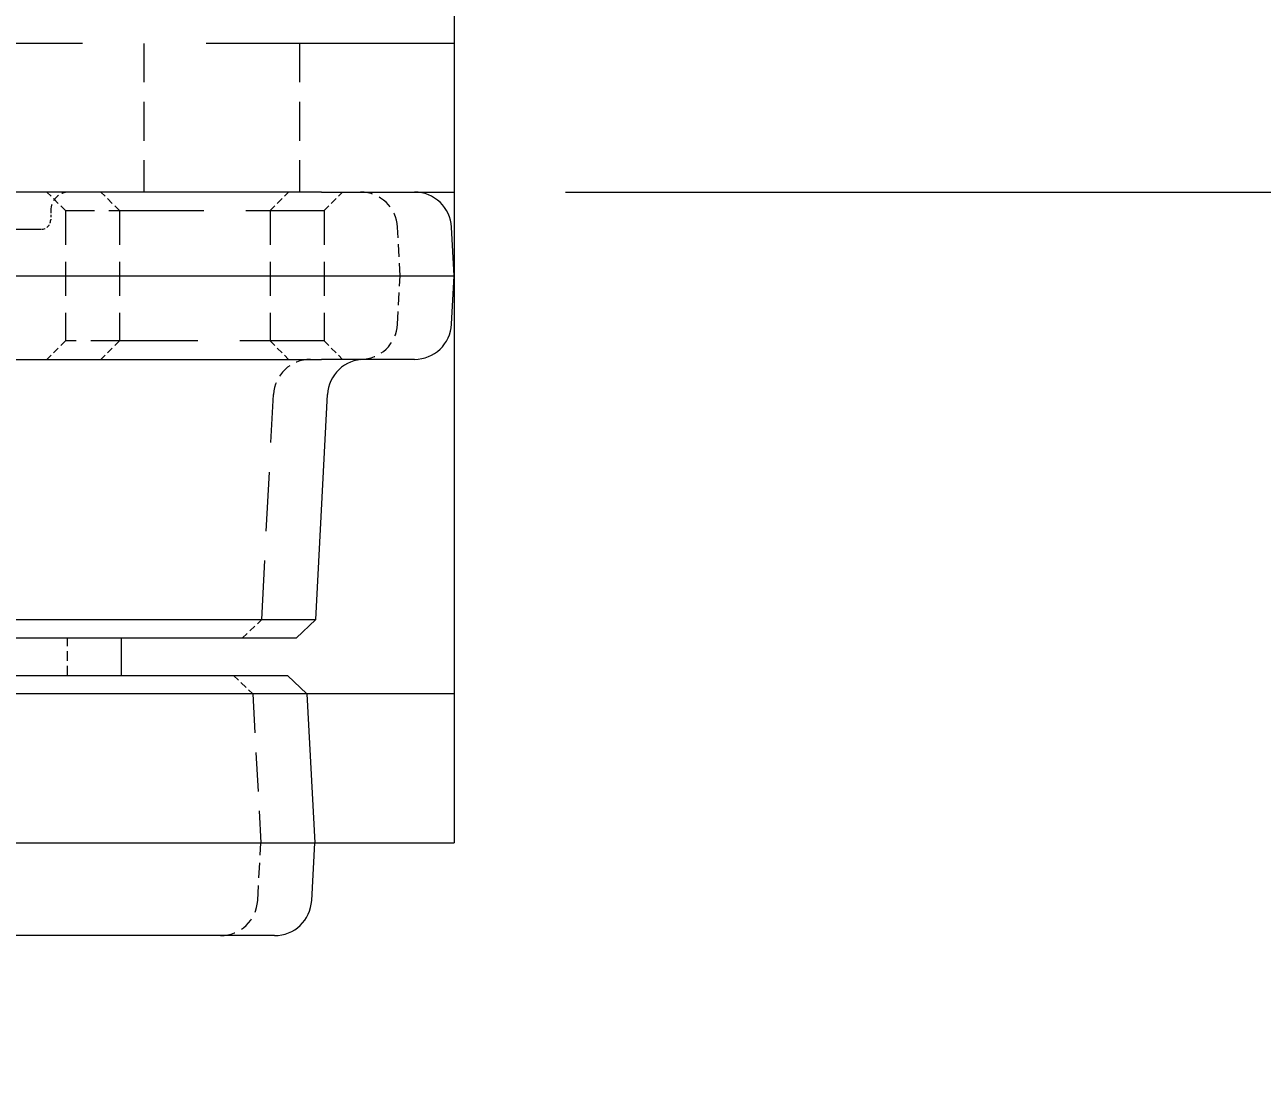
# Model space of a CAD drawing. Header units: millimetres. Extents: x 36 to 2484, y 36 to 1746.
# Drawn here: x 1536.1 to 1602.6, y 569.1 to 626.4 of the extents above; entities that cross this region are included whole.
import ezdxf

# ---------------------------------------------------------------- set-up
doc = ezdxf.new("R2010")
doc.units = ezdxf.units.MM
doc.header["$LTSCALE"] = 6
doc.linetypes.add('HIDDEN', pattern=[9.525, 6.35, -3.175])
doc.layers.add('가는실선_A4', color=7, linetype='Continuous', lineweight=5)
doc.layers.add('굵은실선_A3', color=7, linetype='Continuous', lineweight=18)
doc.layers.add('가는파선_A3', color=7, linetype='HIDDEN', lineweight=13, true_color=0x008000)
doc.styles.add('치수문자_A3(2.5)', font='')
doc.styles.get('치수문자_A3(2.5)').set_extended_font_data('GulimChe')
doc.dimstyles.new('치수_A3(2.5)', dxfattribs={"dimscale": 6, "dimtxt": 2.5, "dimasz": 2.5, "dimexe": 1.5, "dimexo": 1, "dimgap": 0.5, "dimtad": 1, "dimtoh": 1, "dimdec": 1, "dimrnd": 1e-08, "dimdsep": 46, "dimtxsty": '치수문자_A3(2.5)', "dimcen": 0.09, "dimdle": 10, "dimclrd": 8, "dimclre": 8, "dimclrt": 7, "dimadec": 1, "dimazin": 2, "dimtfac": 0.8, "dimtmove": 0, "dimatfit": 3, "dimfxl": 1, "dimtolj": 1, "dimtzin": 0, "dimlwd": -1, "dimlwe": -1, "dimarcsym": 0})

# ---------------------------------------------------------------- blocks, each defined once
blk = doc.blocks.new('*D23')
at = {"layer": 'Defpoints', "color": 0, "transparency": 16777216}
for p in [(1559.168, 617.429), (1623.78, 617.429), (1518.763, 417.429)]:
    blk.add_point(p, dxfattribs=at)
at = {"layer": '가는실선_A4', "color": 8, "transparency": 16777216}
for p, q in [((1565.168, 617.429), (1632.78, 617.429)), ((1623.78, 432.429), (1623.78, 602.429)), ((1524.763, 417.429), (1632.78, 417.429))]:
    blk.add_line(p, q, dxfattribs=at)
for points in [[(1621.28, 602.429), (1626.28, 602.429), (1623.78, 617.429)], [(1621.28, 432.429), (1626.28, 432.429), (1623.78, 417.429)]]:
    blk.add_solid(points, dxfattribs=at)
at = {"layer": '가는실선_A4', "color": 7, "transparency": 16777216, "insert": (1613.11, 517.429), "char_height": 15, "attachment_point": 5, "rotation": 90, "style": '치수문자_A3(2.5)'}
blk.add_mtext('\\A1;200', dxfattribs=at)
blk = doc.blocks.new('*D24')
at = {"layer": 'Defpoints', "color": 0, "transparency": 16777216}
for p in [(1559.168, 667.429), (1623.78, 667.429), (1559.168, 617.429)]:
    blk.add_point(p, dxfattribs=at)
at = {"layer": '가는실선_A4', "color": 8, "transparency": 16777216}
for p, q in [((1565.168, 667.429), (1632.78, 667.429)), ((1623.78, 632.429), (1623.78, 652.429)), ((1565.168, 617.429), (1632.78, 617.429))]:
    blk.add_line(p, q, dxfattribs=at)
for points in [[(1621.28, 652.429), (1626.28, 652.429), (1623.78, 667.429)], [(1621.28, 632.429), (1626.28, 632.429), (1623.78, 617.429)]]:
    blk.add_solid(points, dxfattribs=at)
at = {"layer": '가는실선_A4', "color": 7, "transparency": 16777216, "insert": (1613.11, 642.429), "char_height": 15, "attachment_point": 5, "rotation": 90, "style": '치수문자_A3(2.5)'}
blk.add_mtext('\\A1;50', dxfattribs=at)

msp = doc.modelspace()

# ---------------------------------------------------------------- linework, layer by layer
at = {"layer": '가는파선_A3', "ltscale": 0.349956}
for p, q in [((1559.168, 625.429), (1359.168, 625.429)), ((1559.168, 590.429), (1359.168, 590.429))]:
    msp.add_line(p, q, dxfattribs=at)
at = {"layer": '가는파선_A3', "ltscale": 0.055011}
for p, q in [((1542.48, 625.429), (1542.48, 617.429)), ((1550.856, 625.429), (1550.856, 617.429))]:
    msp.add_line(p, q, dxfattribs=at)
at = {"layer": '가는파선_A3', "ltscale": 0.009642}
for p, q in [((1538.263, 616.429), (1537.263, 617.429)), ((1541.168, 616.429), (1540.168, 617.429)), ((1549.263, 616.429), (1550.263, 617.429)), ((1552.168, 616.429), (1553.168, 617.429)), ((1538.263, 609.429), (1537.263, 608.429)), ((1541.168, 609.429), (1540.168, 608.429)), ((1549.263, 609.429), (1550.263, 608.429)), ((1552.168, 609.429), (1553.168, 608.429))]:
    msp.add_line(p, q, dxfattribs=at)
at = {"layer": '가는파선_A3', "ltscale": 0.003344}
msp.add_line((1537.463, 616.429), (1537.463, 615.929), dxfattribs=at)
at = {"layer": '가는파선_A3', "ltscale": 0.040798}
for p, q in [((1538.263, 616.429), (1541.168, 616.429)), ((1541.168, 609.429), (1538.263, 609.429))]:
    msp.add_line(p, q, dxfattribs=at)
at = {"layer": '가는파선_A3', "ltscale": 0.048122}
for p, q in [((1538.263, 616.429), (1538.263, 609.429)), ((1541.168, 616.429), (1541.168, 609.429)), ((1549.263, 616.429), (1549.263, 609.429)), ((1552.168, 616.429), (1552.168, 609.429))]:
    msp.add_line(p, q, dxfattribs=at)
at = {"layer": '가는파선_A3', "ltscale": 0.118932}
for p, q in [((1541.168, 616.429), (1552.168, 616.429)), ((1552.168, 609.429), (1541.168, 609.429))]:
    msp.add_line(p, q, dxfattribs=at)
at = {"layer": '가는파선_A3', "ltscale": 0.345146}
msp.add_line((1436.777, 615.429), (1536.559, 615.429), dxfattribs=at)
at = {"layer": '가는파선_A3', "ltscale": 0.009824}
msp.add_line((1536.559, 615.429), (1536.963, 615.429), dxfattribs=at)
at = {"layer": '가는파선_A3', "ltscale": 0.017893}
for p, q in [((1556.263, 612.929), (1556.127, 615.534)), ((1556.127, 610.324), (1556.263, 612.929))]:
    msp.add_line(p, q, dxfattribs=at)
at = {"layer": '가는파선_A3', "ltscale": 0.083412}
msp.add_line((1548.815, 594.428), (1549.45, 606.534), dxfattribs=at)
at = {"layer": '가는파선_A3', "ltscale": 0.009894}
for p, q in [((1547.763, 593.429), (1548.815, 594.428)), ((1547.291, 591.429), (1548.344, 590.43))]:
    msp.add_line(p, q, dxfattribs=at)
at = {"layer": '가는파선_A3', "ltscale": 0.013678}
msp.add_line((1538.363, 591.429), (1538.363, 593.429), dxfattribs=at)
at = {"layer": '가는파선_A3', "ltscale": 0.055096}
msp.add_line((1548.344, 590.43), (1548.763, 582.429), dxfattribs=at)
at = {"layer": '가는파선_A3', "ltscale": 0.021317}
msp.add_line((1548.6, 579.324), (1548.763, 582.429), dxfattribs=at)
at = {"layer": '가는파선_A3', "ltscale": 0.010721}
msp.add_arc((1538.463, 616.429), 1, 90, 180, dxfattribs=at)
at = {"layer": '가는파선_A3', "ltscale": 0.020821}
for centre, start, end in [((1554.129, 615.429), 3, 90), ((1554.129, 610.429), 270, 357), ((1551.447, 606.429), 90, 177), ((1546.603, 579.429), 270, 357)]:
    msp.add_arc(centre, 2, start, end, dxfattribs=at)
at = {"layer": '가는파선_A3', "ltscale": 0.005311}
msp.add_arc((1536.963, 615.929), 0.5, 270, 0, dxfattribs=at)
at = {"layer": '굵은실선_A3'}
for p, q in [((1559.168, 628.429), (1559.168, 617.429)), ((1552.041, 617.429), (1421.295, 617.429)), ((1552.041, 617.429), (1556.906, 617.429)), ((1556.906, 617.429), (1559.168, 617.429)), ((1559.168, 617.429), (1559.168, 593.429)), ((1559.168, 612.929), (1559.031, 615.534)), ((1421.158, 612.929), (1552.178, 612.929)), ((1552.178, 612.929), (1559.168, 612.929)), ((1559.031, 610.324), (1559.168, 612.929)), ((1421.295, 608.429), (1552.041, 608.429)), ((1557.034, 608.429), (1552.041, 608.429)), ((1551.72, 594.428), (1552.355, 606.534)), ((1421.616, 594.428), (1551.72, 594.428)), ((1550.668, 593.429), (1551.72, 594.428)), ((1550.668, 593.429), (1422.668, 593.429)), ((1541.268, 591.429), (1541.268, 593.429)), ((1559.168, 593.429), (1559.168, 582.429)), ((1423.14, 591.429), (1550.196, 591.429)), ((1550.196, 591.429), (1551.249, 590.43)), ((1551.249, 590.43), (1422.087, 590.43)), ((1551.249, 590.43), (1551.668, 582.429)), ((1421.668, 582.429), (1551.668, 582.429)), ((1551.505, 579.324), (1551.668, 582.429)), ((1551.668, 582.429), (1559.168, 582.429)), ((1549.508, 577.429), (1423.828, 577.429))]:
    msp.add_line(p, q, dxfattribs=at)
for centre, start, end in [((1557.034, 615.429), 3, 90), ((1557.034, 610.429), 270, 357), ((1554.352, 606.429), 90, 177), ((1549.508, 579.429), 270, 357)]:
    msp.add_arc(centre, 2, start, end, dxfattribs=at)

# ---------------------------------------------------------------- dimensions: what is measured, and where the dimension line sits
at = {"layer": '가는실선_A4', "color": 8, "true_color": 0x808080}
for base, p1, p2, picture, middle in [((1623.78, 667.429), (1559.168, 617.429), (1559.168, 667.429), '*D24', (1623.78, 642.429)), ((1623.78, 617.429), (1518.763, 417.429), (1559.168, 617.429), '*D23', (1623.78, 517.429))]:
    dim = msp.add_linear_dim(base=base, p1=p1, p2=p2, angle=90, dimstyle='치수_A3(2.5)', override={"dimgap": 0.5, "dimtoh": 0, "dimdec": 1, "dimtol": 0, "dimlim": 0, "dimtp": 0, "dimtm": 0, "dimtdec": 2, "dimtofl": 0, "dimatfit": 1}, dxfattribs=at)
    dim.commit()
    dim.dimension.update_dxf_attribs({"geometry": picture, "text_midpoint": middle, "dimtype": 160})

doc.saveas('drawing.dxf')
